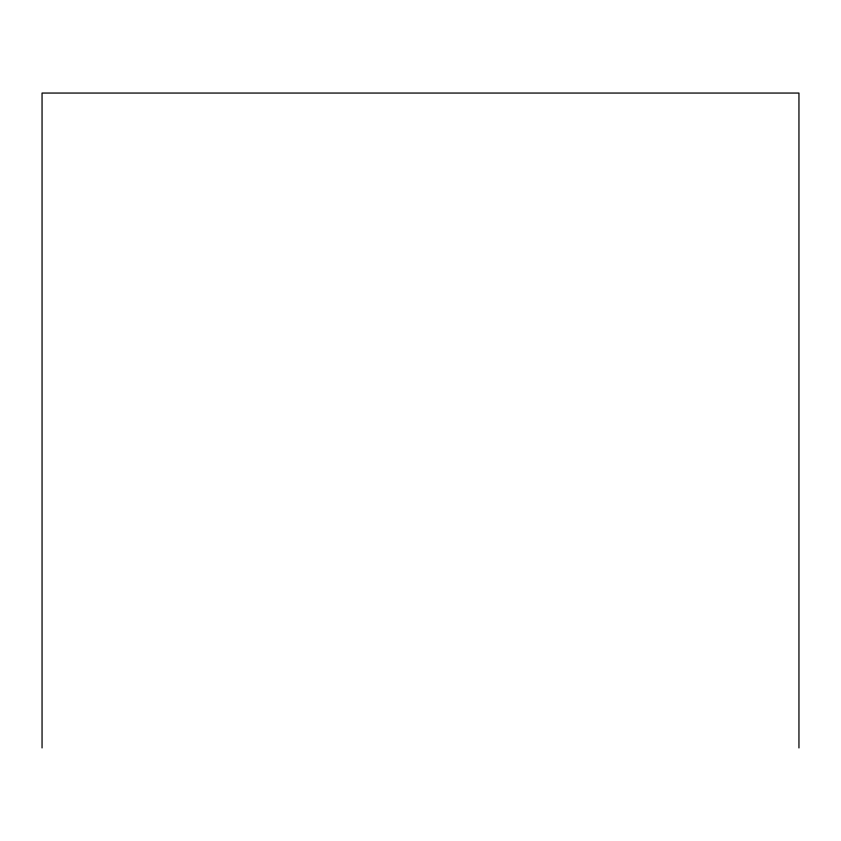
<?xml version="1.0" encoding="UTF-8"?>
<svg xmlns="http://www.w3.org/2000/svg" width="841" height="841" viewBox="0 0 841 841"><rect width="100%" height="100%" fill="white"/><g stroke="black" fill="none" stroke-linecap="round" stroke-linejoin="round"><path stroke-width="1.26" d="M798.95 747.943L798.95 93.057L42.05 93.057L42.05 747.943"/></g></svg>
